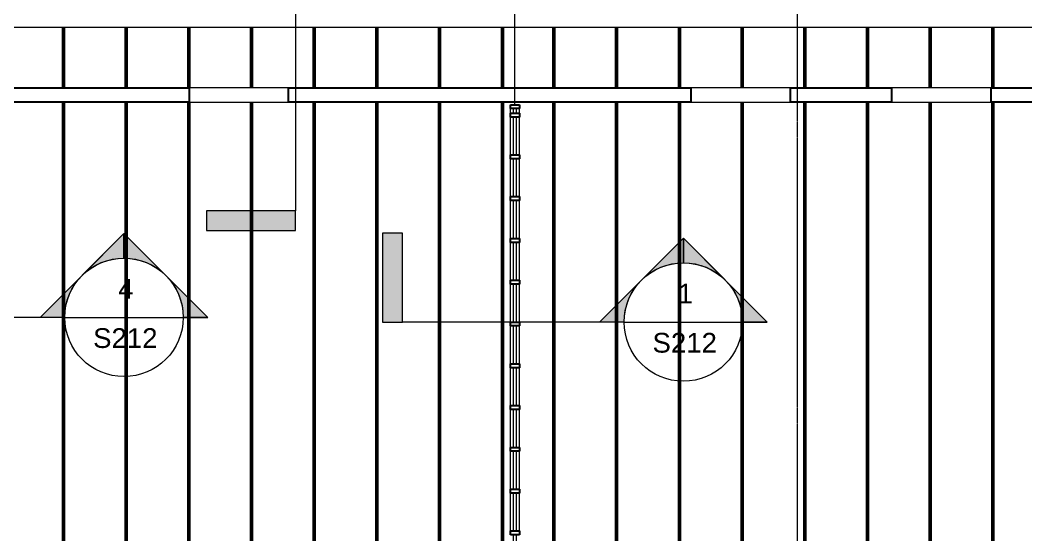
# Model space of a CAD drawing. Header units: inches. Extents: x -4036 to -1914, y 2 to 12338.
# Drawn here: x -3124.9 to -2740, y 11916 to 12113.1 of the extents above; entities that cross this region are included whole.
import ezdxf

# ---------------------------------------------------------------- set-up
doc = ezdxf.new("R2010")
doc.units = ezdxf.units.IN
doc.header["$MEASUREMENT"] = 0
doc.linetypes.add('Línea de rejilla', pattern=[0.875, 0.5, -0.125, 0.125, -0.125])
for name, color, linetype, lineweight in [('A-GLAZ-CURT', 52, 'Continuous', 9), ('A-GLAZ-CWMG', 51, 'Continuous', 9), ('A-WALL-IDEN', 211, 'Continuous', 9), ('G-ANNO-SYMB', 111, 'Continuous', 9), ('I-WALL', 2, 'Continuous', 9), ('S-BEAM', 12, 'Continuous', 9), ('S-BEAM-ANLY', 10, 'Continuous', 50), ('S-GRID', 1, 'Continuous', 9)]:
    doc.layers.add(name, color=color, linetype=linetype, lineweight=lineweight)
doc.styles.add('Arial_2', font='arial.ttf', dxfattribs={"height": 7.559055})

# ---------------------------------------------------------------- blocks, each defined once
blk = doc.blocks.new('System Panel - PlyWood-764936-FRAMING PLAN - 2ND FLOOR')
at = {"layer": 'A-GLAZ-CURT', "lineweight": 18}
for p, q in [((-7.25, -0.5), (-7.25, 0.5)), ((-7.25, 0.5), (7.25, 0.5)), ((7.25, 0.5), (7.25, -0.5)), ((7.25, -0.5), (-7.25, -0.5))]:
    blk.add_line(p, q, dxfattribs=at)
blk = doc.blocks.new('System Panel - PlyWood-1273554-FRAMING PLAN - 2ND FLOOR')
at = {"layer": 'A-GLAZ-CURT', "lineweight": 18}
for p, q in [((-0.85, -0.5), (-0.85, 0.5)), ((-0.85, 0.5), (0.85, 0.5)), ((0.85, 0.5), (0.85, -0.5)), ((0.85, -0.5), (-0.85, -0.5))]:
    blk.add_line(p, q, dxfattribs=at)
blk = doc.blocks.new('Rectangular Mullion - 3 1_2_-841388-FRAMING PLAN - 2ND FLOOR')
at = {"layer": 'A-GLAZ-CWMG'}
for p, q in [((-2918.07, 10810.29), (-2918.07, 10811.99)), ((-2914.57, 10810.29), (-2914.57, 10811.99))]:
    blk.add_line(p, q, dxfattribs=at)
blk = doc.blocks.new('Rectangular Mullion - 3 1_2_-735841-FRAMING PLAN - 2ND FLOOR')
at = {"layer": 'A-GLAZ-CWMG'}
for p, q in [((-3206.07, 10485.26), (-3206.07, 10499.76)), ((-3202.57, 10485.26), (-3202.57, 10499.76))]:
    blk.add_line(p, q, dxfattribs=at)
blk = doc.blocks.new('Rectangular Mullion - 3 1_2_-735869-FRAMING PLAN - 2ND FLOOR')
at = {"layer": 'A-GLAZ-CWMG', "lineweight": 25}
for p, q in [((0, 1.75), (-1.5, 1.75)), ((-1.5, 1.75), (-1.5, -1.75)), ((0, -1.75), (0, 1.75)), ((-1.5, -1.75), (0, -1.75))]:
    blk.add_line(p, q, dxfattribs=at)
blk = doc.blocks.new('Rectangular Mullion - 3 1_2_-735844-FRAMING PLAN - 2ND FLOOR')
at = {"layer": 'A-GLAZ-CWMG', "lineweight": 25}
for p, q in [((0.75, 1.75), (-0.75, 1.75)), ((-0.75, 1.75), (-0.75, -1.75)), ((0.75, -1.75), (0.75, 1.75)), ((-0.75, -1.75), (0.75, -1.75))]:
    blk.add_line(p, q, dxfattribs=at)
blk = doc.blocks.new('TRUSS - 22_-V51-FRAMING PLAN - 2ND FLOOR')
at = {"layer": 'S-BEAM'}
for p, q in [((164.15, 0), (-192.8, 0)), ((192.8, 0), (169.65, 0))]:
    blk.add_line(p, q, dxfattribs=at)
blk = doc.blocks.new('TRUSS - 22_-1469617-FRAMING PLAN - 2ND FLOOR')
at = {"layer": 'S-BEAM'}
for p, q in [((155.15, 0), (-183.8, 0)), ((183.8, 0), (160.65, 0))]:
    blk.add_line(p, q, dxfattribs=at)
blk = doc.blocks.new('TRUSS - 22_-892349-FRAMING PLAN - 2ND FLOOR')
at = {"layer": 'S-BEAM'}
for p, q in [((-170.83, 0), (-193.97, 0)), ((37.05, 0), (-165.33, 0)), ((41.5, 0), (38.61, 0)), ((191.62, 0), (43.07, 0))]:
    blk.add_line(p, q, dxfattribs=at)
blk = doc.blocks.new('TRUSS - 22_-V53-FRAMING PLAN - 2ND FLOOR')
at = {"layer": 'S-BEAM'}
for p, q in [((-170.825, 0), (-193.975, 0)), ((191.625, 0), (-165.325, 0))]:
    blk.add_line(p, q, dxfattribs=at)
blk = doc.blocks.new('TRUSS - 22_-892474-FRAMING PLAN - 2ND FLOOR')
at = {"layer": 'S-BEAM'}
for p, q in [((-160.35, 0), (-183.5, 0)), ((183.5, 0), (-154.85, 0))]:
    blk.add_line(p, q, dxfattribs=at)
blk = doc.blocks.new('Vista de diseño - Extremo final de sección - Rellenado-14997-FRAMING PLAN - 2ND FLOOR')
at = {"layer": 'G-ANNO-SYMB'}
blk.add_hatch(color=256, dxfattribs=at).paths.add_polyline_path([(0, 0.3543), (0, 0), (-0.0787, 0), (-0.0787, 0.3543)], flags=0)
for p, q in [((0, 0.3543), (-0.0787, 0.3543)), ((-0.0787, 0.3543), (-0.0787, 0)), ((0, 0), (0, 0.3543)), ((-0.0787, 0), (0, 0))]:
    blk.add_line(p, q, dxfattribs=at)
blk = doc.blocks.new('Vista de diseño - Extremo inicial de sección - Rellenado-1561-FRAMING PLAN - 2ND FLOOR')
at = {"layer": 'G-ANNO-SYMB'}
h = blk.add_hatch(color=256, dxfattribs=at)
edge = h.paths.add_edge_path(flags=0)
edge.add_line((-0.2362, 0.3341), (-0.2362, 0.2362))
edge.add_arc((-0.2362, 0), 0.2362, 90, 135)
edge.add_line((-0.4033, 0.167), (-0.2362, 0.3341))
h = blk.add_hatch(color=256, dxfattribs=at)
edge = h.paths.add_edge_path(flags=0)
edge.add_line((-0.2362, 0.3341), (-0.0692, 0.167))
edge.add_arc((-0.2362, 0), 0.2362, 45, 90)
edge.add_line((-0.2362, 0.2362), (-0.2362, 0.3341))
h = blk.add_hatch(color=256, dxfattribs=at)
edge = h.paths.add_edge_path(flags=0)
edge.add_line((-0.5703, 0), (-0.4033, 0.167))
edge.add_arc((-0.2362, 0), 0.2362, 135, 180)
edge.add_line((-0.4724, 0), (-0.5703, 0))
h = blk.add_hatch(color=256, dxfattribs=at)
edge = h.paths.add_edge_path(flags=0)
edge.add_line((0.0978, 0), (0, 0))
edge.add_arc((-0.2362, 0), 0.2362, 360, 405)
edge.add_line((-0.0692, 0.167), (0.0978, 0))
for p, q in [((-0.2362, 0.3341), (-0.5703, 0)), ((-0.2362, 0.3341), (-0.4033, 0.167)), ((-0.2362, 0.3341), (0.0978, 0)), ((-0.2362, 0.2362), (-0.2362, 0.3341)), ((-0.2362, 0.3341), (-0.2362, 0.2362)), ((-0.0692, 0.167), (-0.2362, 0.3341)), ((-0.4033, 0.167), (-0.5703, 0)), ((0.0978, 0), (-0.0692, 0.167)), ((-0.5703, 0), (-0.4724, 0)), ((0, 0), (0.0978, 0)), ((-0.4724, 0), (-0.5703, 0)), ((0, 0), (0.0978, 0))]:
    blk.add_line(p, q, dxfattribs=at)
for start, end in [(360, 180), (90, 135), (45, 90), (135, 180), (360, 45), (180, 360)]:
    blk.add_arc((-0.2362, 0), 0.2362, start, end, dxfattribs=at)

msp = doc.modelspace()

# ---------------------------------------------------------------- linework, layer by layer
at = {"layer": 'A-WALL-IDEN'}
msp.add_line((-2935.52, 12080.37), (-2935.52, 12152.63), dxfattribs=at)
at = {"layer": 'G-ANNO-SYMB'}
for p, q in [((-3019.47, 12147.48), (-3019.47, 12040.11)), ((-3107.81, 11999.28), (-3192.68, 11999.28)), ((-3107.81, 11999.28), (-3062.46, 11999.28)), ((-2893.72, 11997.49), (-2978.59, 11997.49)), ((-2893.72, 11997.49), (-2848.37, 11997.49))]:
    msp.add_line(p, q, dxfattribs=at)
at = {"layer": 'I-WALL'}
for p, q in [((-3852.47, 12110.34), (-2644.92, 12110.34)), ((-3022.11, 12087.19), (-3060.14, 12087.19)), ((-2830.11, 12087.19), (-2868.14, 12087.19)), ((-2753.31, 12087.19), (-2791.34, 12087.19)), ((-3060.14, 12081.69), (-3022.11, 12081.69)), ((-2868.14, 12081.69), (-2830.11, 12081.69)), ((-2791.34, 12081.69), (-2753.31, 12081.69))]:
    msp.add_line(p, q, dxfattribs=at)
at = {"layer": 'I-WALL', "lineweight": 25}
for p, q in [((-3137.31, 12087.19), (-3060.14, 12087.19)), ((-3060.14, 12087.19), (-3060.14, 12081.69)), ((-3022.11, 12087.19), (-2868.14, 12087.19)), ((-3022.11, 12081.69), (-3022.11, 12087.19)), ((-2868.14, 12087.19), (-2868.14, 12081.69)), ((-2830.11, 12087.19), (-2791.34, 12087.19)), ((-2830.11, 12081.69), (-2830.11, 12087.19)), ((-2791.34, 12087.19), (-2791.34, 12081.69)), ((-2753.31, 12087.19), (-2691.01, 12087.19)), ((-2753.31, 12081.69), (-2753.31, 12087.19)), ((-3060.14, 12081.69), (-3137.31, 12081.69)), ((-2868.14, 12081.69), (-3022.11, 12081.69)), ((-2791.34, 12081.69), (-2830.11, 12081.69)), ((-2716.66, 12081.69), (-2753.31, 12081.69))]:
    msp.add_line(p, q, dxfattribs=at)
at = {"layer": 'S-BEAM-ANLY', "color": 7}
for p, q in [((-3108.32, 12110.34), (-3108.32, 12087.19)), ((-3084.32, 12110.34), (-3084.32, 12087.19)), ((-3060.32, 12110.34), (-3060.32, 12087.19)), ((-3036.32, 12110.34), (-3036.32, 12087.19)), ((-3012.32, 12110.34), (-3012.32, 12087.19)), ((-2988.32, 12110.34), (-2988.32, 12087.19)), ((-2964.32, 12110.34), (-2964.32, 12087.19)), ((-2940.32, 12110.34), (-2940.32, 12087.19)), ((-2920.59, 12087.19), (-2920.59, 12110.34)), ((-2896.59, 12087.19), (-2896.59, 12110.34)), ((-2872.59, 12087.19), (-2872.59, 12110.34)), ((-2848.59, 12087.19), (-2848.59, 12110.34)), ((-2824.59, 12087.19), (-2824.59, 12110.34)), ((-2800.59, 12087.19), (-2800.59, 12110.34)), ((-2776.59, 12087.19), (-2776.59, 12110.34)), ((-2752.59, 12087.19), (-2752.59, 12110.34)), ((-3108.32, 12081.69), (-3108.32, 12080.34)), ((-3108.32, 12080.34), (-3108.32, 11773.34)), ((-3084.32, 12081.69), (-3084.32, 12080.34)), ((-3084.32, 12080.34), (-3084.32, 11773.34)), ((-3060.32, 12081.69), (-3060.32, 12080.34)), ((-3060.32, 12080.34), (-3060.32, 11752.39)), ((-3036.32, 12081.69), (-3036.32, 12080.34)), ((-3036.32, 12080.34), (-3036.32, 11752.39)), ((-3012.32, 12081.69), (-3012.32, 12080.34)), ((-3012.32, 12080.34), (-3012.32, 11752.39)), ((-2988.32, 12081.69), (-2988.32, 12080.34)), ((-2988.32, 12080.34), (-2988.32, 11752.39)), ((-2964.32, 12081.69), (-2964.32, 12080.34)), ((-2964.32, 12080.34), (-2964.32, 11752.39)), ((-2940.32, 12081.69), (-2940.32, 12080.34)), ((-2940.32, 12080.34), (-2940.32, 11879.32)), ((-2920.59, 12080.34), (-2920.59, 12081.69)), ((-2920.59, 11754.74), (-2920.59, 12080.34)), ((-2896.59, 12080.34), (-2896.59, 12081.69)), ((-2896.59, 11754.74), (-2896.59, 12080.34)), ((-2872.59, 12080.34), (-2872.59, 12081.69)), ((-2872.59, 11754.74), (-2872.59, 12080.34)), ((-2848.59, 12080.34), (-2848.59, 12081.69)), ((-2848.59, 11754.74), (-2848.59, 12080.34)), ((-2824.59, 12080.34), (-2824.59, 12081.69)), ((-2824.59, 11754.74), (-2824.59, 12080.34)), ((-2800.59, 12080.34), (-2800.59, 12081.69)), ((-2800.59, 11772.74), (-2800.59, 12080.34)), ((-2776.59, 12080.34), (-2776.59, 12081.69)), ((-2776.59, 11772.74), (-2776.59, 12080.34)), ((-2752.59, 12080.34), (-2752.59, 12081.69)), ((-2752.59, 11772.74), (-2752.59, 12080.34))]:
    msp.add_line(p, q, dxfattribs=at)
at = {"layer": 'S-GRID', "linetype": 'Línea de rejilla'}
msp.add_line((-2827.32, 9786.33), (-2827.32, 12288.56), dxfattribs=at)

# ---------------------------------------------------------------- block references
at = {"layer": 'A-GLAZ-CURT', "rotation": 89.9999999999999}
for name, p in [('System Panel - PlyWood-1273554-FRAMING PLAN - 2ND FLOOR', (-2935.52, 12078.34)), ('System Panel - PlyWood-764936-FRAMING PLAN - 2ND FLOOR', (-2935.52, 12068.74)), ('System Panel - PlyWood-764936-FRAMING PLAN - 2ND FLOOR', (-2935.52, 12052.74)), ('System Panel - PlyWood-764936-FRAMING PLAN - 2ND FLOOR', (-2935.52, 12036.74)), ('System Panel - PlyWood-764936-FRAMING PLAN - 2ND FLOOR', (-2935.52, 12020.74)), ('System Panel - PlyWood-764936-FRAMING PLAN - 2ND FLOOR', (-2935.52, 12004.74)), ('System Panel - PlyWood-764936-FRAMING PLAN - 2ND FLOOR', (-2935.52, 11988.74)), ('System Panel - PlyWood-764936-FRAMING PLAN - 2ND FLOOR', (-2935.52, 11972.74)), ('System Panel - PlyWood-764936-FRAMING PLAN - 2ND FLOOR', (-2935.52, 11956.74)), ('System Panel - PlyWood-764936-FRAMING PLAN - 2ND FLOOR', (-2935.52, 11940.74)), ('System Panel - PlyWood-764936-FRAMING PLAN - 2ND FLOOR', (-2935.52, 11924.74)), ('System Panel - PlyWood-764936-FRAMING PLAN - 2ND FLOOR', (-2935.52, 11908.74))]:
    msp.add_blockref(name, p, dxfattribs=at)
at = {"layer": 'A-GLAZ-CWMG', "extrusion": (0, 0, -1), "rotation": 90.00000000000011}
for name, p in [('Rectangular Mullion - 3 1_2_-735869-FRAMING PLAN - 2ND FLOOR', (2935.52, 12080.69)), ('Rectangular Mullion - 3 1_2_-735844-FRAMING PLAN - 2ND FLOOR', (2935.52, 12076.74)), ('Rectangular Mullion - 3 1_2_-735844-FRAMING PLAN - 2ND FLOOR', (2935.52, 12060.74)), ('Rectangular Mullion - 3 1_2_-735844-FRAMING PLAN - 2ND FLOOR', (2935.52, 12044.74)), ('Rectangular Mullion - 3 1_2_-735844-FRAMING PLAN - 2ND FLOOR', (2935.52, 12028.74)), ('Rectangular Mullion - 3 1_2_-735844-FRAMING PLAN - 2ND FLOOR', (2935.52, 12012.74)), ('Rectangular Mullion - 3 1_2_-735844-FRAMING PLAN - 2ND FLOOR', (2935.52, 11996.74)), ('Rectangular Mullion - 3 1_2_-735844-FRAMING PLAN - 2ND FLOOR', (2935.52, 11980.74)), ('Rectangular Mullion - 3 1_2_-735844-FRAMING PLAN - 2ND FLOOR', (2935.52, 11964.74)), ('Rectangular Mullion - 3 1_2_-735844-FRAMING PLAN - 2ND FLOOR', (2935.52, 11948.74)), ('Rectangular Mullion - 3 1_2_-735844-FRAMING PLAN - 2ND FLOOR', (2935.52, 11932.74)), ('Rectangular Mullion - 3 1_2_-735844-FRAMING PLAN - 2ND FLOOR', (2935.52, 11916.74))]:
    msp.add_blockref(name, p, dxfattribs=at)
at = {"layer": 'A-GLAZ-CWMG'}
for name, p in [('Rectangular Mullion - 3 1_2_-841388-FRAMING PLAN - 2ND FLOOR', (-19.2, 1267.2)), ('Rectangular Mullion - 3 1_2_-735841-FRAMING PLAN - 2ND FLOOR', (268.8, 1576.23)), ('Rectangular Mullion - 3 1_2_-735841-FRAMING PLAN - 2ND FLOOR', (268.8, 1560.23)), ('Rectangular Mullion - 3 1_2_-735841-FRAMING PLAN - 2ND FLOOR', (268.8, 1544.23)), ('Rectangular Mullion - 3 1_2_-735841-FRAMING PLAN - 2ND FLOOR', (268.8, 1528.23)), ('Rectangular Mullion - 3 1_2_-735841-FRAMING PLAN - 2ND FLOOR', (268.8, 1512.23)), ('Rectangular Mullion - 3 1_2_-735841-FRAMING PLAN - 2ND FLOOR', (268.8, 1496.23)), ('Rectangular Mullion - 3 1_2_-735841-FRAMING PLAN - 2ND FLOOR', (268.8, 1480.23)), ('Rectangular Mullion - 3 1_2_-735841-FRAMING PLAN - 2ND FLOOR', (268.8, 1464.23)), ('Rectangular Mullion - 3 1_2_-735841-FRAMING PLAN - 2ND FLOOR', (268.8, 1448.23)), ('Rectangular Mullion - 3 1_2_-735841-FRAMING PLAN - 2ND FLOOR', (268.8, 1432.23))]:
    msp.add_blockref(name, p, dxfattribs=at)
at = {"layer": 'G-ANNO-SYMB', "xscale": 95.99999999999994, "yscale": 95.99999999999994, "zscale": 95.99999999999994, "rotation": 89.99999999999947}
msp.add_blockref('Vista de diseño - Extremo final de sección - Rellenado-14997-FRAMING PLAN - 2ND FLOOR', (-3019.47, 12040.11), dxfattribs=at)
at = {"layer": 'G-ANNO-SYMB', "extrusion": (0, 0, -1), "xscale": 95.99999999999994, "yscale": 95.99999999999994, "zscale": 95.99999999999994}
for p in [(3107.81, 11999.28), (2893.72, 11997.49)]:
    msp.add_blockref('Vista de diseño - Extremo inicial de sección - Rellenado-1561-FRAMING PLAN - 2ND FLOOR', p, dxfattribs=at)
at = {"layer": 'G-ANNO-SYMB', "xscale": 95.99999999999994, "yscale": 95.99999999999994, "zscale": 95.99999999999994}
msp.add_blockref('Vista de diseño - Extremo final de sección - Rellenado-14997-FRAMING PLAN - 2ND FLOOR', (-2978.59, 11997.49), dxfattribs=at)
at = {"layer": 'S-BEAM'}
for name, p, rotation in [('TRUSS - 22_-892474-FRAMING PLAN - 2ND FLOOR', (-3108.32, 11926.84), 270.0000000000004), ('TRUSS - 22_-892474-FRAMING PLAN - 2ND FLOOR', (-3084.32, 11926.84), 270.0000000000004), ('TRUSS - 22_-V53-FRAMING PLAN - 2ND FLOOR', (-3060.32, 11916.36), 270.0000000000003), ('TRUSS - 22_-V53-FRAMING PLAN - 2ND FLOOR', (-3036.32, 11916.36), 270.0000000000003), ('TRUSS - 22_-V53-FRAMING PLAN - 2ND FLOOR', (-3012.32, 11916.36), 270.0000000000003), ('TRUSS - 22_-V53-FRAMING PLAN - 2ND FLOOR', (-2988.32, 11916.36), 270.0000000000003), ('TRUSS - 22_-V53-FRAMING PLAN - 2ND FLOOR', (-2964.32, 11916.36), 270.0000000000003), ('TRUSS - 22_-892349-FRAMING PLAN - 2ND FLOOR', (-2940.32, 11916.36), 270.0000000000003), ('TRUSS - 22_-V51-FRAMING PLAN - 2ND FLOOR', (-2920.59, 11917.54), 90.0000000000004), ('TRUSS - 22_-V51-FRAMING PLAN - 2ND FLOOR', (-2896.59, 11917.54), 90.0000000000004), ('TRUSS - 22_-V51-FRAMING PLAN - 2ND FLOOR', (-2872.59, 11917.54), 90.0000000000004), ('TRUSS - 22_-V51-FRAMING PLAN - 2ND FLOOR', (-2848.59, 11917.54), 90.0000000000004), ('TRUSS - 22_-V51-FRAMING PLAN - 2ND FLOOR', (-2824.59, 11917.54), 90.0000000000004), ('TRUSS - 22_-1469617-FRAMING PLAN - 2ND FLOOR', (-2800.59, 11926.54), 90.00000000000038), ('TRUSS - 22_-1469617-FRAMING PLAN - 2ND FLOOR', (-2776.59, 11926.54), 90.00000000000038), ('TRUSS - 22_-1469617-FRAMING PLAN - 2ND FLOOR', (-2752.59, 11926.54), 90.00000000000038)]:
    msp.add_blockref(name, p, dxfattribs=dict(at, rotation=rotation))

# ---------------------------------------------------------------- texts
at = {"layer": 'G-ANNO-SYMB', "attachment_point": 1, "style": 'Arial_2'}
for s, insert, char_height, width in [('4', (-3087.32, 12013.97), 7.56, 7.272), ('1', (-2873.23, 12012.18), 7.56, 7.272), ('S212', (-3096.95, 11995.12), 7.559, 30.603), ('S212', (-2882.87, 11993.33), 7.559, 30.603)]:
    msp.add_mtext(s, dxfattribs=dict(at, insert=insert, char_height=char_height, width=width))

doc.saveas('drawing.dxf')
